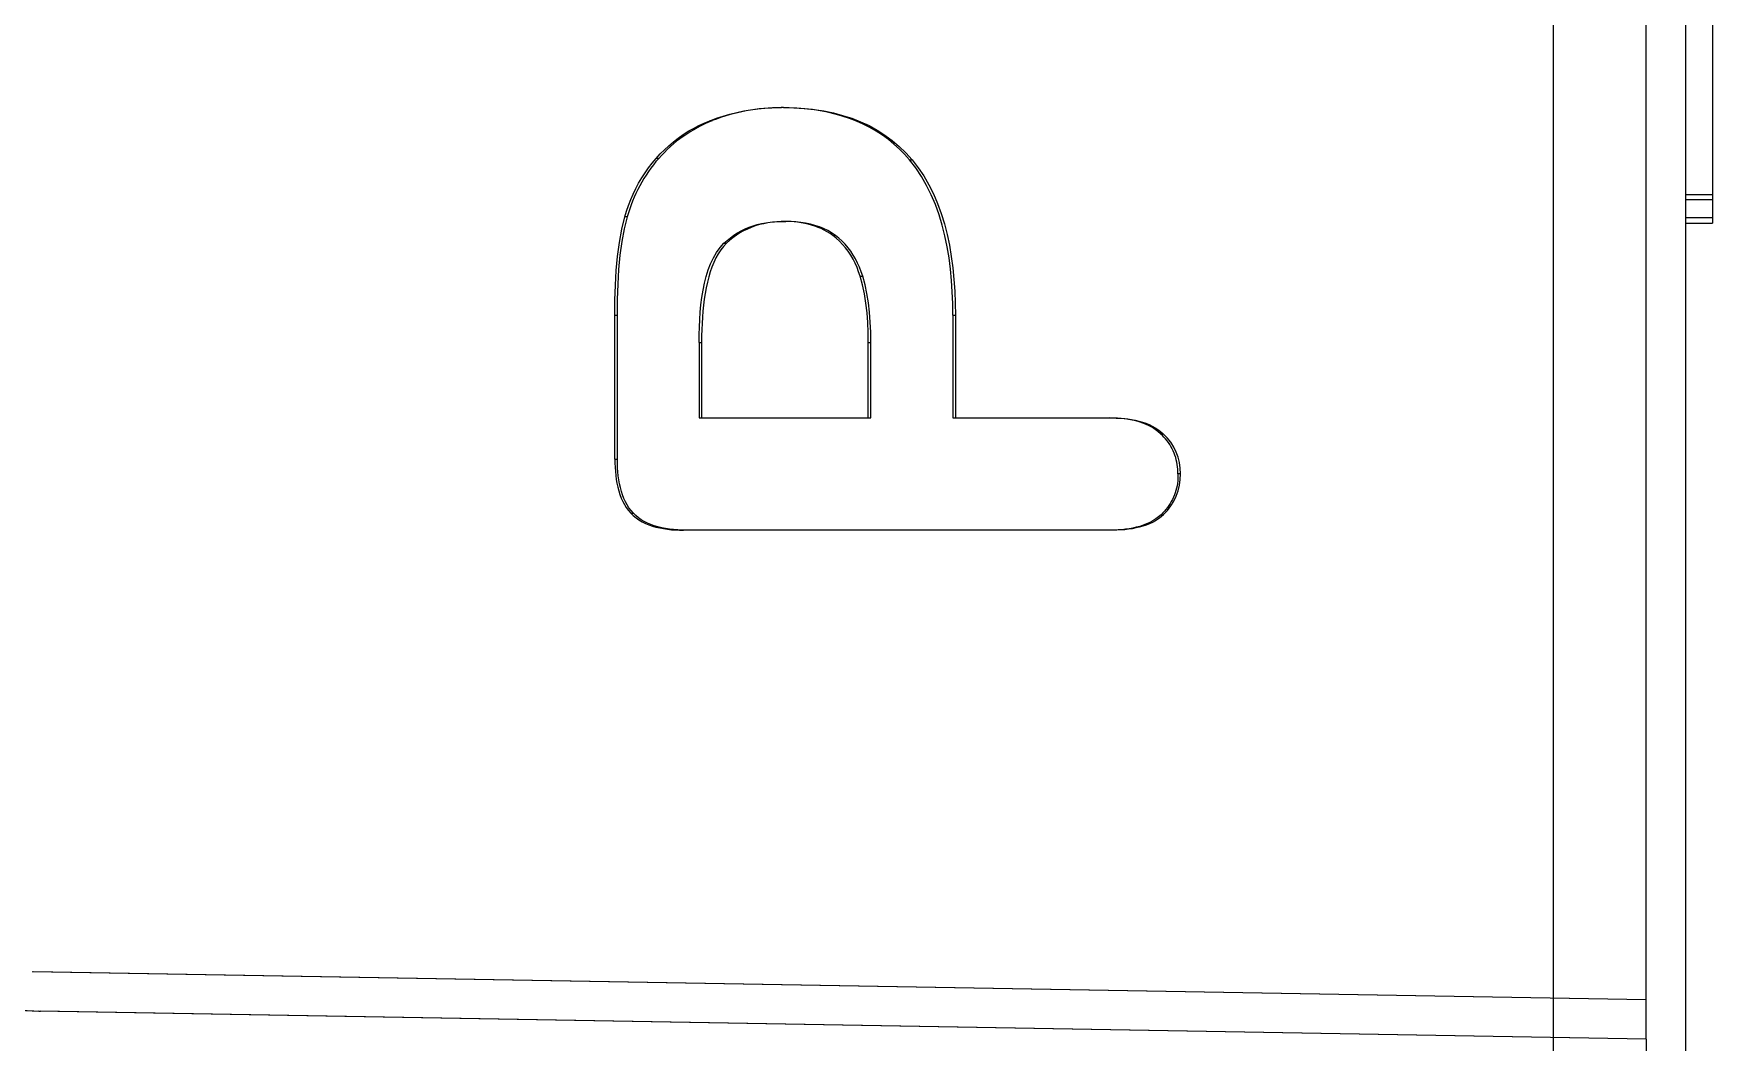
# Model space of a CAD drawing. Extents: x 0 to 203, y 0 to 348.
# Drawn here: x 10.97 to 23.57, y 232.83 to 240.4 of the extents above; entities that cross this region are included whole.
import ezdxf

# ---------------------------------------------------------------- set-up
doc = ezdxf.new("R2010")
doc.units = 0
doc.layers.add('-15N-THT. THIẾT BỊ ĐÓNG MỞ', color=40, linetype='CONTINUOUS')

# ---------------------------------------------------------------- blocks, each defined once
blk = doc.blocks.new('06 - N - SC VSD CHIẾU HÔNG ATV630U07~55N4')
at = {"layer": '-15N-THT. THIẾT BỊ ĐÓNG MỞ'}
for p, q in [((-180.622, 153.859), (-180.622, -97.221)), ((-179.625, 27.912), (-179.625, 146.073)), ((-179.924, 58.852), (-179.924, 82.047)), ((-179.426, 67.399), (-179.426, 64.981)), ((-186.753, 65.812), (-186.701, 65.823)), ((-186.701, 65.823), (-186.649, 65.832)), ((-186.649, 65.832), (-186.596, 65.839)), ((-186.596, 65.839), (-186.543, 65.844)), ((-186.543, 65.844), (-186.49, 65.847)), ((-186.49, 65.847), (-186.437, 65.848)), ((-186.437, 65.848), (-186.434, 65.848)), ((-186.437, 65.848), (-186.418, 65.848)), ((-186.434, 65.848), (-186.432, 65.848)), ((-186.432, 65.848), (-186.429, 65.848)), ((-186.429, 65.848), (-186.426, 65.848)), ((-186.426, 65.848), (-186.423, 65.848)), ((-186.423, 65.848), (-186.421, 65.848)), ((-186.361, 65.847), (-186.421, 65.848)), ((-186.402, 65.848), (-186.421, 65.848)), ((-186.402, 65.848), (-186.324, 65.846)), ((-186.302, 65.844), (-186.361, 65.847)), ((-186.324, 65.846), (-186.248, 65.842)), ((-186.243, 65.839), (-186.302, 65.844)), ((-186.248, 65.842), (-186.173, 65.834)), ((-186.185, 65.833), (-186.243, 65.839)), ((-186.128, 65.824), (-186.185, 65.833)), ((-186.173, 65.834), (-186.1, 65.823)), ((-186.071, 65.813), (-186.128, 65.824)), ((-186.1, 65.823), (-186.028, 65.808)), ((-187.118, 65.67), (-187.079, 65.692)), ((-187.079, 65.692), (-187.039, 65.713)), ((-187.039, 65.713), (-186.998, 65.732)), ((-186.998, 65.732), (-186.956, 65.75)), ((-186.956, 65.75), (-186.906, 65.768)), ((-186.937, 65.75), (-186.956, 65.75)), ((-186.906, 65.768), (-186.856, 65.785)), ((-186.856, 65.785), (-186.805, 65.799)), ((-186.805, 65.799), (-186.753, 65.812)), ((-186.015, 65.8), (-186.071, 65.813)), ((-186.028, 65.808), (-185.958, 65.79)), ((-185.961, 65.785), (-186.015, 65.8)), ((-185.907, 65.767), (-185.961, 65.785)), ((-185.958, 65.79), (-185.89, 65.768)), ((-185.855, 65.747), (-185.907, 65.767)), ((-185.89, 65.768), (-185.824, 65.742)), ((-185.804, 65.724), (-185.855, 65.747)), ((-185.824, 65.742), (-185.76, 65.713)), ((-185.754, 65.699), (-185.804, 65.724)), ((-185.76, 65.713), (-185.699, 65.679)), ((-185.706, 65.672), (-185.754, 65.699)), ((-187.263, 65.562), (-187.229, 65.592)), ((-187.229, 65.592), (-187.193, 65.619)), ((-187.193, 65.619), (-187.156, 65.645)), ((-187.156, 65.645), (-187.118, 65.67)), ((-185.66, 65.642), (-185.706, 65.672)), ((-185.699, 65.679), (-185.641, 65.642)), ((-185.615, 65.609), (-185.66, 65.642)), ((-185.641, 65.642), (-185.586, 65.601)), ((-185.573, 65.574), (-185.615, 65.609)), ((-185.586, 65.601), (-185.533, 65.556)), ((-185.532, 65.537), (-185.573, 65.574)), ((-187.388, 65.432), (-187.359, 65.467)), ((-187.359, 65.467), (-187.328, 65.5)), ((-187.34, 65.467), (-187.359, 65.467)), ((-187.328, 65.5), (-187.296, 65.532)), ((-187.296, 65.532), (-187.263, 65.562)), ((-185.533, 65.556), (-185.484, 65.508)), ((-185.493, 65.498), (-185.532, 65.537)), ((-185.456, 65.456), (-185.493, 65.498)), ((-185.484, 65.508), (-185.437, 65.456)), ((-185.409, 65.396), (-185.456, 65.456)), ((-185.456, 65.456), (-185.437, 65.456)), ((-185.437, 65.456), (-185.391, 65.397)), ((-187.491, 65.28), (-187.467, 65.32)), ((-187.467, 65.32), (-187.442, 65.358)), ((-187.442, 65.358), (-187.416, 65.395)), ((-187.416, 65.395), (-187.388, 65.432)), ((-185.367, 65.331), (-185.409, 65.396)), ((-185.391, 65.397), (-185.349, 65.335)), ((-185.328, 65.264), (-185.367, 65.331)), ((-185.349, 65.335), (-185.311, 65.269)), ((-187.55, 65.157), (-187.532, 65.199)), ((-187.532, 65.199), (-187.512, 65.24)), ((-187.512, 65.24), (-187.491, 65.28)), ((-185.293, 65.194), (-185.328, 65.264)), ((-185.311, 65.269), (-185.277, 65.2)), ((-185.262, 65.12), (-185.293, 65.194)), ((-185.277, 65.2), (-185.246, 65.128)), ((-179.625, 65.196), (-179.426, 65.196)), ((-187.595, 65.027), (-187.582, 65.071)), ((-187.582, 65.071), (-187.567, 65.114)), ((-187.567, 65.114), (-187.55, 65.157)), ((-185.234, 65.044), (-185.262, 65.12)), ((-185.246, 65.128), (-185.218, 65.053)), ((-179.426, 65.155), (-179.625, 65.155)), ((-187.617, 64.934), (-187.595, 65.027)), ((-187.614, 64.842), (-187.597, 64.938)), ((-187.597, 64.938), (-187.575, 65.027)), ((-187.575, 65.027), (-187.595, 65.027)), ((-186.72, 64.923), (-186.691, 64.937)), ((-186.673, 64.936), (-186.702, 64.922)), ((-186.691, 64.937), (-186.661, 64.949)), ((-186.644, 64.948), (-186.673, 64.936)), ((-186.661, 64.949), (-186.631, 64.96)), ((-186.614, 64.959), (-186.644, 64.948)), ((-186.631, 64.96), (-186.6, 64.969)), ((-186.583, 64.969), (-186.614, 64.959)), ((-186.6, 64.969), (-186.568, 64.977)), ((-186.551, 64.976), (-186.583, 64.969)), ((-186.568, 64.977), (-186.536, 64.983)), ((-186.519, 64.983), (-186.551, 64.976)), ((-186.536, 64.983), (-186.503, 64.988)), ((-186.486, 64.987), (-186.519, 64.983)), ((-186.503, 64.988), (-186.47, 64.991)), ((-186.452, 64.991), (-186.486, 64.987)), ((-186.47, 64.991), (-186.437, 64.993)), ((-186.419, 64.993), (-186.452, 64.991)), ((-186.437, 64.993), (-186.404, 64.993)), ((-186.385, 64.993), (-186.419, 64.993)), ((-186.404, 64.993), (-186.385, 64.993)), ((-186.376, 64.993), (-186.404, 64.993)), ((-186.346, 64.993), (-186.385, 64.993)), ((-186.349, 64.992), (-186.376, 64.993)), ((-186.322, 64.99), (-186.349, 64.992)), ((-186.309, 64.99), (-186.346, 64.993)), ((-186.296, 64.987), (-186.322, 64.99)), ((-186.272, 64.986), (-186.309, 64.99)), ((-186.269, 64.983), (-186.296, 64.987)), ((-186.236, 64.98), (-186.272, 64.986)), ((-186.243, 64.978), (-186.269, 64.983)), ((-186.218, 64.972), (-186.243, 64.978)), ((-186.2, 64.973), (-186.236, 64.98)), ((-186.192, 64.965), (-186.218, 64.972)), ((-186.166, 64.963), (-186.2, 64.973)), ((-186.167, 64.957), (-186.192, 64.965)), ((-186.143, 64.948), (-186.167, 64.957)), ((-186.133, 64.952), (-186.166, 64.963)), ((-186.119, 64.939), (-186.143, 64.948)), ((-186.101, 64.939), (-186.133, 64.952)), ((-186.096, 64.927), (-186.119, 64.939)), ((-186.07, 64.924), (-186.101, 64.939)), ((-185.211, 64.966), (-185.234, 65.044)), ((-185.218, 65.053), (-185.194, 64.976)), ((-185.19, 64.885), (-185.211, 64.966)), ((-185.194, 64.976), (-185.174, 64.896)), ((-179.625, 65.023), (-179.426, 65.023)), ((-179.625, 64.981), (-179.426, 64.981)), ((-187.648, 64.731), (-187.635, 64.835)), ((-187.635, 64.835), (-187.617, 64.934)), ((-187.628, 64.74), (-187.614, 64.842)), ((-186.879, 64.797), (-186.85, 64.829)), ((-186.831, 64.829), (-186.853, 64.806)), ((-186.85, 64.829), (-186.826, 64.851)), ((-186.85, 64.829), (-186.831, 64.829)), ((-186.807, 64.851), (-186.831, 64.829)), ((-186.826, 64.851), (-186.801, 64.871)), ((-186.782, 64.871), (-186.807, 64.851)), ((-186.801, 64.871), (-186.775, 64.89)), ((-186.756, 64.89), (-186.782, 64.871)), ((-186.775, 64.89), (-186.748, 64.907)), ((-186.73, 64.907), (-186.756, 64.89)), ((-186.748, 64.907), (-186.72, 64.923)), ((-186.702, 64.922), (-186.73, 64.907)), ((-186.074, 64.915), (-186.096, 64.927)), ((-186.053, 64.902), (-186.074, 64.915)), ((-186.041, 64.907), (-186.07, 64.924)), ((-186.032, 64.888), (-186.053, 64.902)), ((-186.013, 64.888), (-186.041, 64.907)), ((-186.006, 64.867), (-186.032, 64.888)), ((-186.032, 64.888), (-186.013, 64.888)), ((-185.987, 64.868), (-186.013, 64.888)), ((-185.981, 64.845), (-186.006, 64.867)), ((-185.962, 64.845), (-185.987, 64.868)), ((-185.958, 64.821), (-185.981, 64.845)), ((-185.939, 64.822), (-185.962, 64.845)), ((-185.936, 64.796), (-185.958, 64.821)), ((-185.917, 64.796), (-185.939, 64.822)), ((-185.173, 64.803), (-185.19, 64.885)), ((-185.174, 64.896), (-185.156, 64.815)), ((-185.156, 64.815), (-185.142, 64.731)), ((-187.658, 64.624), (-187.648, 64.731)), ((-187.638, 64.633), (-187.628, 64.74)), ((-186.95, 64.675), (-186.929, 64.719)), ((-186.926, 64.686), (-186.94, 64.651)), ((-186.929, 64.719), (-186.906, 64.76)), ((-186.91, 64.719), (-186.926, 64.686)), ((-186.893, 64.75), (-186.91, 64.719)), ((-186.906, 64.76), (-186.879, 64.797)), ((-186.874, 64.779), (-186.893, 64.75)), ((-186.853, 64.806), (-186.874, 64.779)), ((-185.916, 64.769), (-185.936, 64.796)), ((-185.897, 64.769), (-185.917, 64.796)), ((-185.897, 64.74), (-185.916, 64.769)), ((-185.878, 64.741), (-185.897, 64.769)), ((-185.88, 64.71), (-185.897, 64.74)), ((-185.864, 64.68), (-185.88, 64.71)), ((-185.861, 64.712), (-185.878, 64.741)), ((-185.846, 64.681), (-185.861, 64.712)), ((-185.159, 64.72), (-185.173, 64.803)), ((-185.148, 64.635), (-185.159, 64.72)), ((-185.142, 64.731), (-185.13, 64.645)), ((-187.664, 64.514), (-187.658, 64.624)), ((-187.644, 64.522), (-187.638, 64.633)), ((-186.995, 64.529), (-186.982, 64.58)), ((-186.982, 64.58), (-186.967, 64.629)), ((-186.964, 64.576), (-186.974, 64.536)), ((-186.967, 64.629), (-186.95, 64.675)), ((-186.953, 64.614), (-186.964, 64.576)), ((-186.94, 64.651), (-186.953, 64.614)), ((-185.85, 64.648), (-185.864, 64.68)), ((-185.838, 64.615), (-185.85, 64.648)), ((-185.831, 64.649), (-185.846, 64.681)), ((-185.827, 64.582), (-185.838, 64.615)), ((-185.819, 64.616), (-185.831, 64.649)), ((-185.809, 64.517), (-185.827, 64.582)), ((-185.827, 64.582), (-185.807, 64.582)), ((-185.807, 64.582), (-185.819, 64.616)), ((-185.79, 64.518), (-185.807, 64.582)), ((-185.14, 64.55), (-185.148, 64.635)), ((-185.13, 64.645), (-185.122, 64.558)), ((-185.122, 64.558), (-185.116, 64.47)), ((-187.668, 64.403), (-187.664, 64.514)), ((-187.648, 64.407), (-187.644, 64.522)), ((-187.015, 64.423), (-187.006, 64.477)), ((-187.006, 64.477), (-186.995, 64.529)), ((-186.991, 64.453), (-186.997, 64.41)), ((-186.983, 64.495), (-186.991, 64.453)), ((-186.974, 64.536), (-186.983, 64.495)), ((-185.794, 64.449), (-185.809, 64.517)), ((-185.783, 64.379), (-185.794, 64.449)), ((-185.776, 64.452), (-185.79, 64.518)), ((-185.765, 64.383), (-185.776, 64.452)), ((-185.135, 64.464), (-185.14, 64.55)), ((-185.131, 64.377), (-185.135, 64.464)), ((-185.116, 64.47), (-185.112, 64.38)), ((-187.669, 64.289), (-187.668, 64.403)), ((-187.65, 64.289), (-187.648, 64.407)), ((-187.031, 64.256), (-187.027, 64.313)), ((-187.027, 64.313), (-187.022, 64.368)), ((-187.022, 64.368), (-187.015, 64.423)), ((-187.007, 64.32), (-187.011, 64.275)), ((-187.003, 64.365), (-187.007, 64.32)), ((-186.997, 64.41), (-187.003, 64.365)), ((-185.775, 64.307), (-185.783, 64.379)), ((-185.77, 64.234), (-185.775, 64.307)), ((-185.756, 64.311), (-185.765, 64.383)), ((-185.751, 64.237), (-185.756, 64.311)), ((-185.13, 64.289), (-185.131, 64.377)), ((-185.112, 64.38), (-185.111, 64.289)), ((-187.669, 63.208), (-187.669, 64.289)), ((-187.669, 64.289), (-187.65, 64.289)), ((-187.65, 63.208), (-187.65, 64.289)), ((-187.036, 64.143), (-187.034, 64.2)), ((-187.034, 64.2), (-187.031, 64.256)), ((-187.016, 64.181), (-187.017, 64.133)), ((-187.014, 64.228), (-187.016, 64.181)), ((-187.011, 64.275), (-187.014, 64.228)), ((-185.767, 64.16), (-185.77, 64.234)), ((-185.747, 64.162), (-185.751, 64.237)), ((-185.13, 64.289), (-185.13, 63.518)), ((-185.13, 64.289), (-185.111, 64.289)), ((-185.111, 64.289), (-185.111, 63.518)), ((-187.036, 64.085), (-187.036, 64.143)), ((-187.036, 64.085), (-187.036, 63.518)), ((-187.036, 64.085), (-187.017, 64.085)), ((-187.017, 64.133), (-187.017, 64.085)), ((-187.017, 64.085), (-187.017, 63.518)), ((-185.766, 64.085), (-185.767, 64.16)), ((-185.766, 63.518), (-185.766, 64.085)), ((-185.766, 64.085), (-185.746, 64.085)), ((-185.746, 64.085), (-185.747, 64.162)), ((-185.746, 63.518), (-185.746, 64.085)), ((-187.036, 63.518), (-185.746, 63.518)), ((-185.13, 63.518), (-183.934, 63.518)), ((-183.924, 63.517), (-183.953, 63.518)), ((-183.934, 63.518), (-183.904, 63.517)), ((-183.895, 63.516), (-183.924, 63.517)), ((-183.904, 63.517), (-183.874, 63.516)), ((-183.867, 63.514), (-183.895, 63.516)), ((-183.874, 63.516), (-183.845, 63.514)), ((-183.838, 63.511), (-183.867, 63.514)), ((-183.845, 63.514), (-183.816, 63.51)), ((-183.811, 63.507), (-183.838, 63.511)), ((-183.816, 63.51), (-183.788, 63.506)), ((-183.783, 63.502), (-183.811, 63.507)), ((-183.788, 63.506), (-183.76, 63.501)), ((-183.756, 63.495), (-183.783, 63.502)), ((-183.76, 63.501), (-183.733, 63.494)), ((-183.73, 63.488), (-183.756, 63.495)), ((-183.733, 63.494), (-183.707, 63.487)), ((-183.704, 63.479), (-183.73, 63.488)), ((-183.707, 63.487), (-183.682, 63.478)), ((-183.679, 63.469), (-183.704, 63.479)), ((-183.682, 63.478), (-183.657, 63.468)), ((-183.655, 63.458), (-183.679, 63.469)), ((-183.657, 63.468), (-183.634, 63.456)), ((-183.632, 63.445), (-183.655, 63.458)), ((-183.634, 63.456), (-183.612, 63.444)), ((-183.61, 63.431), (-183.632, 63.445)), ((-183.612, 63.444), (-183.59, 63.43)), ((-183.59, 63.415), (-183.61, 63.431)), ((-183.59, 63.43), (-183.57, 63.415)), ((-183.57, 63.398), (-183.59, 63.415)), ((-183.57, 63.415), (-183.551, 63.398)), ((-183.557, 63.386), (-183.57, 63.398)), ((-183.551, 63.398), (-183.57, 63.398)), ((-183.545, 63.373), (-183.557, 63.386)), ((-183.533, 63.36), (-183.545, 63.373)), ((-183.522, 63.346), (-183.533, 63.36)), ((-183.512, 63.332), (-183.522, 63.346)), ((-183.502, 63.317), (-183.512, 63.332)), ((-183.493, 63.302), (-183.502, 63.317)), ((-183.484, 63.286), (-183.493, 63.302)), ((-187.669, 63.208), (-187.668, 63.177)), ((-187.669, 63.208), (-187.65, 63.208)), ((-187.668, 63.177), (-187.667, 63.147)), ((-187.649, 63.176), (-187.65, 63.208)), ((-187.648, 63.144), (-187.649, 63.176)), ((-183.476, 63.27), (-183.484, 63.286)), ((-183.469, 63.254), (-183.476, 63.27)), ((-183.463, 63.237), (-183.469, 63.254)), ((-183.457, 63.22), (-183.463, 63.237)), ((-183.453, 63.203), (-183.457, 63.22)), ((-183.448, 63.186), (-183.453, 63.203)), ((-183.445, 63.168), (-183.448, 63.186)), ((-187.667, 63.147), (-187.665, 63.116)), ((-187.665, 63.116), (-187.662, 63.086)), ((-187.662, 63.086), (-187.658, 63.056)), ((-187.658, 63.056), (-187.653, 63.027)), ((-187.646, 63.113), (-187.648, 63.144)), ((-187.643, 63.082), (-187.646, 63.113)), ((-187.639, 63.052), (-187.643, 63.082)), ((-187.633, 63.022), (-187.639, 63.052)), ((-183.443, 63.151), (-183.445, 63.168)), ((-183.442, 63.044), (-183.444, 63.026)), ((-183.441, 63.133), (-183.443, 63.151)), ((-183.44, 63.061), (-183.442, 63.044)), ((-183.44, 63.115), (-183.441, 63.133)), ((-183.44, 63.097), (-183.44, 63.115)), ((-183.44, 63.097), (-183.44, 63.079)), ((-183.421, 63.097), (-183.44, 63.097)), ((-183.44, 63.079), (-183.44, 63.061)), ((-187.653, 63.027), (-187.647, 62.998)), ((-187.647, 62.998), (-187.64, 62.97)), ((-187.64, 62.97), (-187.631, 62.943)), ((-187.627, 62.994), (-187.633, 63.022)), ((-187.631, 62.943), (-187.621, 62.916)), ((-187.619, 62.966), (-187.627, 62.994)), ((-187.611, 62.939), (-187.619, 62.966)), ((-187.601, 62.913), (-187.611, 62.939)), ((-183.474, 62.922), (-183.482, 62.906)), ((-183.467, 62.939), (-183.474, 62.922)), ((-183.461, 62.956), (-183.467, 62.939)), ((-183.456, 62.973), (-183.461, 62.956)), ((-183.451, 62.99), (-183.456, 62.973)), ((-183.447, 63.008), (-183.451, 62.99)), ((-183.444, 63.026), (-183.447, 63.008)), ((-187.621, 62.916), (-187.61, 62.891)), ((-187.61, 62.891), (-187.597, 62.867)), ((-187.589, 62.888), (-187.601, 62.913)), ((-187.597, 62.867), (-187.583, 62.844)), ((-187.577, 62.865), (-187.589, 62.888)), ((-187.583, 62.844), (-187.567, 62.822)), ((-187.563, 62.843), (-187.577, 62.865)), ((-187.567, 62.822), (-187.55, 62.802)), ((-187.547, 62.822), (-187.563, 62.843)), ((-187.55, 62.802), (-187.531, 62.784)), ((-187.55, 62.802), (-187.53, 62.802)), ((-187.53, 62.802), (-187.547, 62.822)), ((-187.512, 62.784), (-187.53, 62.802)), ((-183.567, 62.791), (-183.587, 62.774)), ((-183.554, 62.804), (-183.567, 62.791)), ((-183.548, 62.791), (-183.567, 62.775)), ((-183.567, 62.791), (-183.548, 62.791)), ((-183.542, 62.817), (-183.554, 62.804)), ((-183.53, 62.83), (-183.542, 62.817)), ((-183.519, 62.845), (-183.53, 62.83)), ((-183.509, 62.859), (-183.519, 62.845)), ((-183.499, 62.874), (-183.509, 62.859)), ((-183.49, 62.89), (-183.499, 62.874)), ((-183.482, 62.906), (-183.49, 62.89)), ((-187.531, 62.784), (-187.51, 62.767)), ((-187.492, 62.768), (-187.512, 62.784)), ((-187.51, 62.767), (-187.488, 62.752)), ((-187.471, 62.753), (-187.492, 62.768)), ((-187.488, 62.752), (-187.465, 62.738)), ((-187.448, 62.739), (-187.471, 62.753)), ((-187.465, 62.738), (-187.44, 62.725)), ((-187.424, 62.727), (-187.448, 62.739)), ((-187.44, 62.725), (-187.414, 62.715)), ((-187.399, 62.716), (-187.424, 62.727)), ((-187.414, 62.715), (-187.387, 62.705)), ((-187.373, 62.707), (-187.399, 62.716)), ((-187.387, 62.705), (-187.36, 62.698)), ((-187.345, 62.699), (-187.373, 62.707)), ((-187.36, 62.698), (-187.332, 62.691)), ((-187.317, 62.692), (-187.345, 62.699)), ((-187.332, 62.691), (-187.303, 62.686)), ((-187.288, 62.687), (-187.317, 62.692)), ((-187.303, 62.686), (-187.273, 62.682)), ((-187.258, 62.682), (-187.288, 62.687)), ((-187.273, 62.682), (-187.244, 62.678)), ((-187.228, 62.679), (-187.258, 62.682)), ((-187.244, 62.678), (-187.214, 62.676)), ((-187.197, 62.676), (-187.228, 62.679)), ((-187.214, 62.676), (-187.183, 62.675)), ((-187.165, 62.675), (-187.197, 62.676)), ((-187.183, 62.675), (-187.153, 62.675)), ((-187.133, 62.675), (-187.165, 62.675)), ((-183.928, 62.675), (-187.153, 62.675)), ((-183.919, 62.675), (-183.947, 62.675)), ((-183.899, 62.675), (-183.928, 62.675)), ((-183.89, 62.676), (-183.919, 62.675)), ((-183.869, 62.676), (-183.899, 62.675)), ((-183.862, 62.678), (-183.89, 62.676)), ((-183.84, 62.678), (-183.869, 62.676)), ((-183.834, 62.681), (-183.862, 62.678)), ((-183.812, 62.681), (-183.84, 62.678)), ((-183.807, 62.685), (-183.834, 62.681)), ((-183.784, 62.685), (-183.812, 62.681)), ((-183.779, 62.69), (-183.807, 62.685)), ((-183.756, 62.691), (-183.784, 62.685)), ((-183.753, 62.696), (-183.779, 62.69)), ((-183.73, 62.697), (-183.756, 62.691)), ((-183.726, 62.703), (-183.753, 62.696)), ((-183.704, 62.704), (-183.73, 62.697)), ((-183.701, 62.712), (-183.726, 62.703)), ((-183.679, 62.713), (-183.704, 62.704)), ((-183.676, 62.721), (-183.701, 62.712)), ((-183.654, 62.722), (-183.679, 62.713)), ((-183.652, 62.732), (-183.676, 62.721)), ((-183.631, 62.733), (-183.654, 62.722)), ((-183.629, 62.745), (-183.652, 62.732)), ((-183.608, 62.746), (-183.631, 62.733)), ((-183.607, 62.759), (-183.629, 62.745)), ((-183.587, 62.76), (-183.608, 62.746)), ((-183.587, 62.774), (-183.607, 62.759)), ((-183.567, 62.775), (-183.587, 62.76)), ((-192.046, 59.361), (-179.924, 59.149)), ((-192.034, 59.361), (-179.924, 59.149)), ((-179.924, 58.852), (-191.995, 59.062)), ((-191.995, 59.062), (-191.983, 59.062)), ((-179.924, 58.852), (-191.983, 59.062)), ((-179.924, 58.852), (-179.924, 58.852)), ((-179.924, 58.852), (-179.924, 30.9))]:
    blk.add_line(p, q, dxfattribs=at)
for centre, major_axis, ratio, start_param, end_param in [((-186.418, 64.418), (0, 1.43), 0.999391, 0.000058, 0.372016), ((-186.418, 64.418), (0, 1.43), 0.999391, -0.011305, 0.000058), ((-186.556, 64.78), (0, 1.042), 0.999391, 0.374643, 0.85147), ((-186.5, 64.732), (0, 1.116), 0.999391, 0.852442, 1.303218), ((-183.821, 63.102), (0, 0.401), 0.999391, -1.582565, -0.740153), ((-183.825, 63.086), (0, 0.404), 0.999391, -2.388389, -1.5424), ((-191.944, 61.996), (0, 2.934), 0.999414, 1.570796, 3.12415), ((-191.932, 61.996), (0, 2.934), 0.999414, 1.570796, 3.12415)]:
    blk.add_ellipse(centre, major_axis=major_axis, ratio=ratio, start_param=start_param, end_param=end_param, dxfattribs=at)

msp = doc.modelspace()

# ---------------------------------------------------------------- block references
msp.add_blockref('06 - N - SC VSD CHIẾU HÔNG ATV630U07~55N4', (203, 174))

doc.saveas('drawing.dxf')
